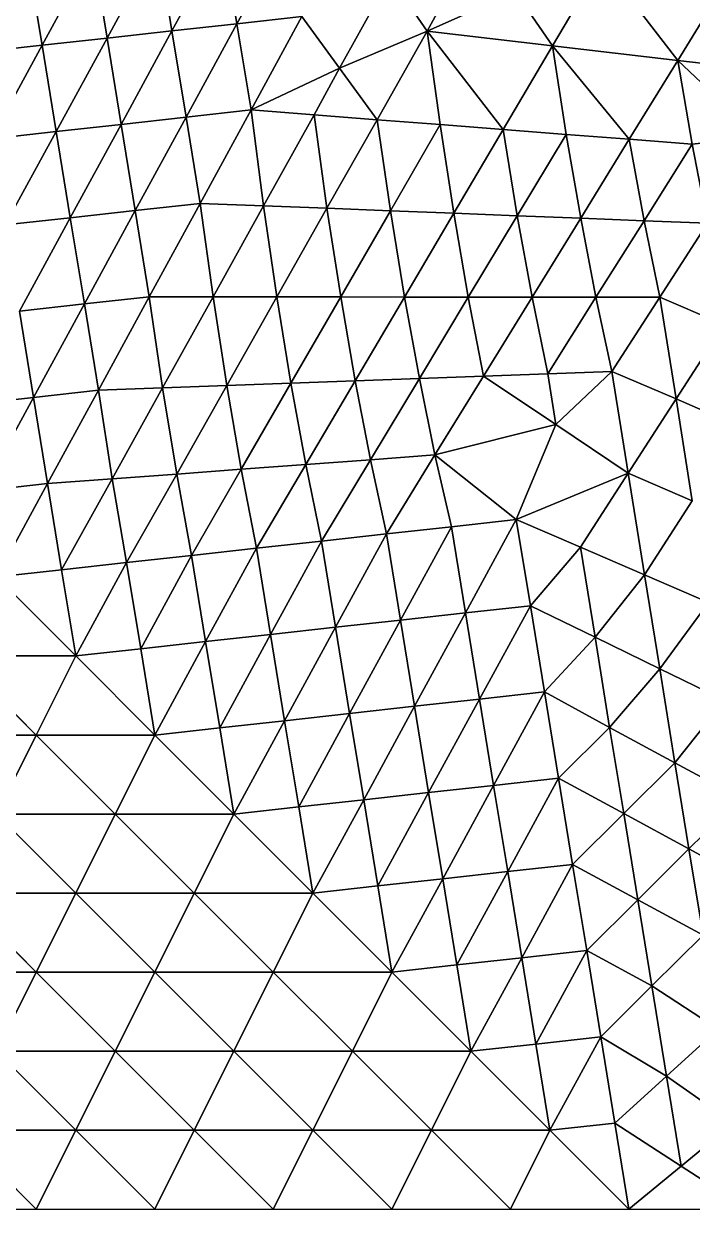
# Model space of a CAD drawing. Extents: x 100 to 350, y 100 to 150.
# Drawn here: x 263.03 to 276.25, y 100 to 123.44 of the extents above; entities that cross this region are included whole.
import ezdxf

# ---------------------------------------------------------------- set-up
doc = ezdxf.new("R2010")
doc.units = 0

msp = doc.modelspace()

# ---------------------------------------------------------------- linework, layer by layer
at = {"color": 1}
for p, q in [((267.249665, 123.435592), (268.255286, 125.281836)), ((268.255286, 125.281836), (267.249665, 123.435592)), ((265.687165, 124.998092), (264.681544, 123.151848)), ((264.681544, 123.151848), (265.687165, 124.998092)), ((265.965605, 123.29372), (265.687165, 124.998092)), ((265.687165, 124.998092), (265.965605, 123.29372)), ((265.965605, 123.29372), (266.971226, 125.139964)), ((266.971226, 125.139964), (265.965605, 123.29372)), ((266.971226, 125.139964), (267.249665, 123.435592)), ((267.249665, 123.435592), (266.971226, 125.139964)), ((271.011207, 123.288935), (272.016828, 125.135179)), ((272.016828, 125.135179), (271.011207, 123.288935)), ((263.397484, 123.009976), (263.119044, 124.714348)), ((263.119044, 124.714348), (263.397484, 123.009976)), ((263.397484, 123.009976), (264.403105, 124.85622)), ((264.403105, 124.85622), (263.397484, 123.009976)), ((264.681544, 123.151848), (264.403105, 124.85622)), ((264.403105, 124.85622), (264.681544, 123.151848)), ((274.464097, 124.655892), (273.488689, 123.000406)), ((273.488689, 123.000406), (274.464097, 124.655892)), ((274.464097, 124.655892), (275.966171, 122.711876)), ((275.966171, 122.711876), (274.464097, 124.655892)), ((269.277209, 122.557767), (270.275277, 124.356322)), ((270.275277, 124.356322), (269.277209, 122.557767)), ((270.275277, 124.356322), (271.011207, 123.288935)), ((271.011207, 123.288935), (270.275277, 124.356322)), ((275.966171, 122.711876), (276.926472, 124.271984)), ((276.926472, 124.271984), (275.966171, 122.711876)), ((272.752759, 124.067792), (271.011207, 123.288935)), ((271.011207, 123.288935), (272.752759, 124.067792)), ((273.488689, 123.000406), (272.752759, 124.067792)), ((272.752759, 124.067792), (273.488689, 123.000406)), ((268.533726, 123.577464), (267.249665, 123.435592)), ((267.249665, 123.435592), (268.533726, 123.577464)), ((267.528105, 121.73122), (268.533726, 123.577464)), ((268.533726, 123.577464), (267.528105, 121.73122)), ((268.533726, 123.577464), (269.277209, 122.557767)), ((269.277209, 122.557767), (268.533726, 123.577464)), ((265.965605, 123.29372), (264.681544, 123.151848)), ((264.681544, 123.151848), (265.965605, 123.29372)), ((265.965605, 123.29372), (264.959984, 121.447476)), ((264.959984, 121.447476), (265.965605, 123.29372)), ((267.249665, 123.435592), (265.965605, 123.29372)), ((265.965605, 123.29372), (267.249665, 123.435592)), ((266.244044, 121.589348), (265.965605, 123.29372)), ((265.965605, 123.29372), (266.244044, 121.589348)), ((267.249665, 123.435592), (266.244044, 121.589348)), ((266.244044, 121.589348), (267.249665, 123.435592)), ((267.249665, 123.435592), (267.528105, 121.73122)), ((267.528105, 121.73122), (267.249665, 123.435592)), ((271.011207, 123.288935), (269.277209, 122.557767)), ((269.277209, 122.557767), (271.011207, 123.288935)), ((271.011207, 123.288935), (270.020693, 121.53807)), ((270.020693, 121.53807), (271.011207, 123.288935)), ((271.266987, 121.441495), (271.011207, 123.288935)), ((271.011207, 123.288935), (273.488689, 123.000406)), ((273.488689, 123.000406), (271.011207, 123.288935)), ((271.011207, 123.288935), (272.513281, 121.344919)), ((272.513281, 121.344919), (271.011207, 123.288935)), ((271.011207, 123.288935), (271.266987, 121.441495)), ((264.681544, 123.151848), (263.397484, 123.009976)), ((263.397484, 123.009976), (264.681544, 123.151848)), ((263.675923, 121.305604), (264.681544, 123.151848)), ((264.681544, 123.151848), (263.675923, 121.305604)), ((264.681544, 123.151848), (264.959984, 121.447476)), ((264.959984, 121.447476), (264.681544, 123.151848)), ((262.113423, 122.868104), (263.397484, 123.009976)), ((263.397484, 123.009976), (262.113423, 122.868104)), ((263.397484, 123.009976), (262.391863, 121.163732)), ((262.391863, 121.163732), (263.397484, 123.009976)), ((263.675923, 121.305604), (263.397484, 123.009976)), ((263.397484, 123.009976), (263.675923, 121.305604)), ((273.488689, 123.000406), (272.513281, 121.344919)), ((272.513281, 121.344919), (273.488689, 123.000406)), ((273.759575, 121.248344), (273.488689, 123.000406)), ((273.488689, 123.000406), (275.966171, 122.711876)), ((275.966171, 122.711876), (273.488689, 123.000406)), ((273.488689, 123.000406), (275.005869, 121.151769)), ((275.005869, 121.151769), (273.488689, 123.000406)), ((273.488689, 123.000406), (273.759575, 121.248344)), ((275.005869, 121.151769), (275.966171, 122.711876)), ((275.966171, 122.711876), (275.005869, 121.151769)), ((275.966171, 122.711876), (278.443652, 122.423347)), ((278.443652, 122.423347), (275.966171, 122.711876)), ((275.966171, 122.711876), (277.554715, 121.206565)), ((277.554715, 121.206565), (275.966171, 122.711876)), ((275.966171, 122.711876), (276.252163, 121.055194)), ((276.252163, 121.055194), (275.966171, 122.711876)), ((269.277209, 122.557767), (267.528105, 121.73122)), ((267.528105, 121.73122), (269.277209, 122.557767)), ((268.774399, 121.634645), (269.277209, 122.557767)), ((269.277209, 122.557767), (268.774399, 121.634645)), ((269.277209, 122.557767), (270.020693, 121.53807)), ((270.020693, 121.53807), (269.277209, 122.557767)), ((266.244044, 121.589348), (267.528105, 121.73122)), ((267.528105, 121.73122), (266.244044, 121.589348)), ((267.528105, 121.73122), (266.522484, 119.884976)), ((266.522484, 119.884976), (267.528105, 121.73122)), ((267.776331, 119.83609), (267.528105, 121.73122)), ((267.528105, 121.73122), (268.774399, 121.634645)), ((268.774399, 121.634645), (267.528105, 121.73122)), ((267.528105, 121.73122), (267.776331, 119.83609)), ((263.675923, 121.305604), (264.959984, 121.447476)), ((264.959984, 121.447476), (263.675923, 121.305604)), ((264.959984, 121.447476), (263.954363, 119.601232)), ((263.954363, 119.601232), (264.959984, 121.447476)), ((264.959984, 121.447476), (266.244044, 121.589348)), ((266.244044, 121.589348), (264.959984, 121.447476)), ((264.959984, 121.447476), (265.238423, 119.743104)), ((265.238423, 119.743104), (264.959984, 121.447476)), ((265.238423, 119.743104), (266.244044, 121.589348)), ((266.244044, 121.589348), (265.238423, 119.743104)), ((266.244044, 121.589348), (266.522484, 119.884976)), ((266.522484, 119.884976), (266.244044, 121.589348)), ((267.776331, 119.83609), (268.774399, 121.634645)), ((268.774399, 121.634645), (267.776331, 119.83609)), ((269.030178, 119.787205), (268.774399, 121.634645)), ((268.774399, 121.634645), (270.020693, 121.53807)), ((268.774399, 121.634645), (269.030178, 119.787205)), ((270.020693, 121.53807), (268.774399, 121.634645)), ((270.020693, 121.53807), (269.030178, 119.787205)), ((269.030178, 119.787205), (270.020693, 121.53807)), ((270.020693, 121.53807), (271.266987, 121.441495)), ((271.266987, 121.441495), (270.020693, 121.53807)), ((270.020693, 121.53807), (270.284026, 119.738319)), ((270.284026, 119.738319), (270.020693, 121.53807)), ((270.284026, 119.738319), (271.266987, 121.441495)), ((271.266987, 121.441495), (270.284026, 119.738319)), ((271.537873, 119.689433), (271.266987, 121.441495)), ((271.266987, 121.441495), (272.513281, 121.344919)), ((271.266987, 121.441495), (271.537873, 119.689433)), ((272.513281, 121.344919), (271.266987, 121.441495)), ((262.391863, 121.163732), (263.675923, 121.305604)), ((263.675923, 121.305604), (262.391863, 121.163732)), ((263.675923, 121.305604), (262.670302, 119.45936)), ((262.670302, 119.45936), (263.675923, 121.305604)), ((263.954363, 119.601232), (263.675923, 121.305604)), ((263.675923, 121.305604), (263.954363, 119.601232)), ((272.513281, 121.344919), (271.537873, 119.689433)), ((271.537873, 119.689433), (272.513281, 121.344919)), ((272.791721, 119.640547), (272.513281, 121.344919)), ((272.513281, 121.344919), (273.759575, 121.248344)), ((273.759575, 121.248344), (272.513281, 121.344919)), ((272.513281, 121.344919), (272.791721, 119.640547)), ((272.791721, 119.640547), (273.759575, 121.248344)), ((273.759575, 121.248344), (272.791721, 119.640547)), ((274.045568, 119.591662), (273.759575, 121.248344)), ((273.759575, 121.248344), (275.005869, 121.151769)), ((273.759575, 121.248344), (274.045568, 119.591662)), ((275.005869, 121.151769), (273.759575, 121.248344)), ((277.554715, 121.206565), (276.252163, 121.055194)), ((276.252163, 121.055194), (277.554715, 121.206565)), ((275.005869, 121.151769), (274.045568, 119.591662)), ((274.045568, 119.591662), (275.005869, 121.151769)), ((275.299415, 119.542776), (275.005869, 121.151769)), ((276.252163, 121.055194), (275.005869, 121.151769)), ((275.005869, 121.151769), (275.299415, 119.542776)), ((275.005869, 121.151769), (276.252163, 121.055194)), ((276.252163, 121.055194), (275.299415, 119.542776)), ((275.299415, 119.542776), (276.252163, 121.055194)), ((276.252163, 121.055194), (276.553263, 119.49389)), ((276.553263, 119.49389), (276.252163, 121.055194)), ((265.238423, 119.743104), (266.522484, 119.884976)), ((266.522484, 119.884976), (265.238423, 119.743104)), ((265.516863, 118.038732), (266.522484, 119.884976)), ((266.522484, 119.884976), (265.516863, 118.038732)), ((266.522484, 119.884976), (267.776331, 119.83609)), ((267.776331, 119.83609), (266.522484, 119.884976)), ((266.522484, 119.884976), (266.778263, 118.037536)), ((266.778263, 118.037536), (266.522484, 119.884976)), ((266.778263, 118.037536), (267.776331, 119.83609)), ((267.776331, 119.83609), (266.778263, 118.037536)), ((268.039664, 118.03634), (267.776331, 119.83609)), ((267.776331, 119.83609), (269.030178, 119.787205)), ((267.776331, 119.83609), (268.039664, 118.03634)), ((269.030178, 119.787205), (267.776331, 119.83609)), ((269.030178, 119.787205), (268.039664, 118.03634)), ((268.039664, 118.03634), (269.030178, 119.787205)), ((269.301065, 118.035143), (269.030178, 119.787205)), ((270.284026, 119.738319), (269.030178, 119.787205)), ((269.030178, 119.787205), (269.301065, 118.035143)), ((269.030178, 119.787205), (270.284026, 119.738319)), ((263.954363, 119.601232), (262.670302, 119.45936)), ((262.670302, 119.45936), (263.954363, 119.601232)), ((263.954363, 119.601232), (262.948742, 117.754988)), ((262.948742, 117.754988), (263.954363, 119.601232)), ((263.954363, 119.601232), (265.238423, 119.743104)), ((265.238423, 119.743104), (263.954363, 119.601232)), ((264.232802, 117.89686), (263.954363, 119.601232)), ((263.954363, 119.601232), (264.232802, 117.89686)), ((264.232802, 117.89686), (265.238423, 119.743104)), ((265.238423, 119.743104), (264.232802, 117.89686)), ((265.238423, 119.743104), (265.516863, 118.038732)), ((265.516863, 118.038732), (265.238423, 119.743104)), ((270.284026, 119.738319), (269.301065, 118.035143)), ((269.301065, 118.035143), (270.284026, 119.738319)), ((270.284026, 119.738319), (270.562465, 118.033947)), ((271.537873, 119.689433), (270.284026, 119.738319)), ((270.284026, 119.738319), (271.537873, 119.689433)), ((270.562465, 118.033947), (270.284026, 119.738319)), ((270.562465, 118.033947), (271.537873, 119.689433)), ((271.537873, 119.689433), (270.562465, 118.033947)), ((271.537873, 119.689433), (272.791721, 119.640547)), ((272.791721, 119.640547), (271.537873, 119.689433)), ((271.537873, 119.689433), (271.823866, 118.032751)), ((271.823866, 118.032751), (271.537873, 119.689433)), ((272.791721, 119.640547), (271.823866, 118.032751)), ((271.823866, 118.032751), (272.791721, 119.640547)), ((273.085267, 118.031554), (272.791721, 119.640547)), ((272.791721, 119.640547), (274.045568, 119.591662)), ((272.791721, 119.640547), (273.085267, 118.031554)), ((274.045568, 119.591662), (272.791721, 119.640547)), ((274.045568, 119.591662), (273.085267, 118.031554)), ((273.085267, 118.031554), (274.045568, 119.591662)), ((274.045568, 119.591662), (275.299415, 119.542776)), ((275.299415, 119.542776), (274.045568, 119.591662)), ((274.045568, 119.591662), (274.346667, 118.030358)), ((274.346667, 118.030358), (274.045568, 119.591662)), ((274.346667, 118.030358), (275.299415, 119.542776)), ((275.299415, 119.542776), (274.346667, 118.030358)), ((275.608068, 118.029162), (275.299415, 119.542776)), ((275.299415, 119.542776), (276.553263, 119.49389)), ((275.299415, 119.542776), (275.608068, 118.029162)), ((276.553263, 119.49389), (275.299415, 119.542776)), ((276.553263, 119.49389), (275.608068, 118.029162)), ((275.608068, 118.029162), (276.553263, 119.49389)), ((262.948742, 117.754988), (264.232802, 117.89686)), ((264.232802, 117.89686), (262.948742, 117.754988)), ((263.227181, 116.050616), (264.232802, 117.89686)), ((264.232802, 117.89686), (263.227181, 116.050616)), ((264.232802, 117.89686), (265.516863, 118.038732)), ((265.516863, 118.038732), (264.232802, 117.89686)), ((264.232802, 117.89686), (264.511242, 116.192488)), ((264.511242, 116.192488), (264.232802, 117.89686)), ((264.511242, 116.192488), (265.516863, 118.038732)), ((265.516863, 118.038732), (264.511242, 116.192488)), ((265.780196, 116.238981), (265.516863, 118.038732)), ((266.778263, 118.037536), (265.516863, 118.038732)), ((265.516863, 118.038732), (265.780196, 116.238981)), ((265.516863, 118.038732), (266.778263, 118.037536)), ((266.778263, 118.037536), (265.780196, 116.238981)), ((265.780196, 116.238981), (266.778263, 118.037536)), ((267.04915, 116.285474), (266.778263, 118.037536)), ((266.778263, 118.037536), (267.04915, 116.285474)), ((268.039664, 118.03634), (266.778263, 118.037536)), ((266.778263, 118.037536), (268.039664, 118.03634)), ((267.04915, 116.285474), (268.039664, 118.03634)), ((268.039664, 118.03634), (267.04915, 116.285474)), ((268.318104, 116.331968), (268.039664, 118.03634)), ((269.301065, 118.035143), (268.039664, 118.03634)), ((268.039664, 118.03634), (268.318104, 116.331968)), ((268.039664, 118.03634), (269.301065, 118.035143)), ((269.301065, 118.035143), (268.318104, 116.331968)), ((268.318104, 116.331968), (269.301065, 118.035143)), ((269.301065, 118.035143), (269.587058, 116.378461)), ((270.562465, 118.033947), (269.301065, 118.035143)), ((269.301065, 118.035143), (270.562465, 118.033947)), ((269.587058, 116.378461), (269.301065, 118.035143)), ((269.587058, 116.378461), (270.562465, 118.033947)), ((270.562465, 118.033947), (269.587058, 116.378461)), ((270.856011, 116.424954), (270.562465, 118.033947)), ((271.823866, 118.032751), (270.562465, 118.033947)), ((270.562465, 118.033947), (270.856011, 116.424954)), ((270.562465, 118.033947), (271.823866, 118.032751)), ((271.823866, 118.032751), (270.856011, 116.424954)), ((270.856011, 116.424954), (271.823866, 118.032751)), ((271.823866, 118.032751), (272.124965, 116.471447)), ((273.085267, 118.031554), (271.823866, 118.032751)), ((271.823866, 118.032751), (273.085267, 118.031554)), ((272.124965, 116.471447), (271.823866, 118.032751)), ((272.124965, 116.471447), (273.085267, 118.031554)), ((273.085267, 118.031554), (272.124965, 116.471447)), ((273.393919, 116.51794), (273.085267, 118.031554)), ((274.346667, 118.030358), (273.085267, 118.031554)), ((273.085267, 118.031554), (273.393919, 116.51794)), ((273.085267, 118.031554), (274.346667, 118.030358)), ((274.346667, 118.030358), (273.393919, 116.51794)), ((273.393919, 116.51794), (274.346667, 118.030358)), ((274.346667, 118.030358), (274.662873, 116.564433)), ((275.608068, 118.029162), (274.346667, 118.030358)), ((274.346667, 118.030358), (275.608068, 118.029162)), ((274.662873, 116.564433), (274.346667, 118.030358)), ((274.662873, 116.564433), (275.608068, 118.029162)), ((275.608068, 118.029162), (274.662873, 116.564433)), ((275.608068, 118.029162), (276.875433, 117.483247)), ((276.875433, 117.483247), (275.608068, 118.029162)), ((275.608068, 118.029162), (275.930238, 116.018518)), ((275.930238, 116.018518), (275.608068, 118.029162)), ((262.948742, 117.754988), (263.227181, 116.050616)), ((263.227181, 116.050616), (262.948742, 117.754988)), ((275.930238, 116.018518), (276.875433, 117.483247)), ((276.875433, 117.483247), (275.930238, 116.018518)), ((272.124965, 116.471447), (273.393919, 116.51794)), ((273.393919, 116.51794), (272.124965, 116.471447)), ((273.393919, 116.51794), (274.662873, 116.564433)), ((274.662873, 116.564433), (273.393919, 116.51794)), ((273.555004, 115.512618), (273.393919, 116.51794)), ((273.393919, 116.51794), (273.555004, 115.512618)), ((274.662873, 116.564433), (273.555004, 115.512618)), ((273.555004, 115.512618), (274.662873, 116.564433)), ((274.985043, 114.55379), (274.662873, 116.564433)), ((275.930238, 116.018518), (274.662873, 116.564433)), ((274.662873, 116.564433), (274.985043, 114.55379)), ((274.662873, 116.564433), (275.930238, 116.018518)), ((267.04915, 116.285474), (265.780196, 116.238981)), ((265.780196, 116.238981), (267.04915, 116.285474)), ((267.04915, 116.285474), (266.058635, 114.534609)), ((266.058635, 114.534609), (267.04915, 116.285474)), ((267.04915, 116.285474), (268.318104, 116.331968)), ((268.318104, 116.331968), (267.04915, 116.285474)), ((267.335143, 114.628792), (267.04915, 116.285474)), ((267.04915, 116.285474), (267.335143, 114.628792)), ((267.335143, 114.628792), (268.318104, 116.331968)), ((268.318104, 116.331968), (267.335143, 114.628792)), ((268.318104, 116.331968), (269.587058, 116.378461)), ((269.587058, 116.378461), (268.318104, 116.331968)), ((268.61165, 114.722974), (268.318104, 116.331968)), ((268.318104, 116.331968), (268.61165, 114.722974)), ((269.587058, 116.378461), (268.61165, 114.722974)), ((268.61165, 114.722974), (269.587058, 116.378461)), ((269.587058, 116.378461), (270.856011, 116.424954)), ((270.856011, 116.424954), (269.587058, 116.378461)), ((269.888157, 114.817157), (269.587058, 116.378461)), ((269.587058, 116.378461), (269.888157, 114.817157)), ((269.888157, 114.817157), (270.856011, 116.424954)), ((270.856011, 116.424954), (269.888157, 114.817157)), ((270.856011, 116.424954), (272.124965, 116.471447)), ((272.124965, 116.471447), (270.856011, 116.424954)), ((271.164664, 114.91134), (270.856011, 116.424954)), ((270.856011, 116.424954), (271.164664, 114.91134)), ((272.124965, 116.471447), (271.164664, 114.91134)), ((271.164664, 114.91134), (272.124965, 116.471447)), ((273.555004, 115.512618), (272.124965, 116.471447)), ((272.124965, 116.471447), (273.555004, 115.512618)), ((261.943121, 115.908744), (263.227181, 116.050616)), ((263.227181, 116.050616), (261.943121, 115.908744)), ((262.22156, 114.204372), (263.227181, 116.050616)), ((263.227181, 116.050616), (262.22156, 114.204372)), ((263.227181, 116.050616), (264.511242, 116.192488)), ((264.511242, 116.192488), (263.227181, 116.050616)), ((263.505621, 114.346244), (263.227181, 116.050616)), ((263.227181, 116.050616), (263.505621, 114.346244)), ((263.505621, 114.346244), (264.511242, 116.192488)), ((264.511242, 116.192488), (263.505621, 114.346244)), ((265.780196, 116.238981), (264.511242, 116.192488)), ((264.511242, 116.192488), (265.780196, 116.238981)), ((264.782128, 114.440427), (264.511242, 116.192488)), ((264.511242, 116.192488), (264.782128, 114.440427)), ((265.780196, 116.238981), (264.782128, 114.440427)), ((264.782128, 114.440427), (265.780196, 116.238981)), ((265.780196, 116.238981), (266.058635, 114.534609)), ((266.058635, 114.534609), (265.780196, 116.238981)), ((274.985043, 114.55379), (275.930238, 116.018518)), ((275.930238, 116.018518), (274.985043, 114.55379)), ((275.930238, 116.018518), (276.252408, 114.007875)), ((277.197602, 115.472604), (275.930238, 116.018518)), ((275.930238, 116.018518), (277.197602, 115.472604)), ((276.252408, 114.007875), (275.930238, 116.018518)), ((273.555004, 115.512618), (271.164664, 114.91134)), ((271.164664, 114.91134), (273.555004, 115.512618)), ((273.555004, 115.512618), (272.772484, 113.634976)), ((272.772484, 113.634976), (273.555004, 115.512618)), ((274.985043, 114.55379), (273.555004, 115.512618)), ((273.555004, 115.512618), (274.985043, 114.55379)), ((269.888157, 114.817157), (271.164664, 114.91134)), ((271.164664, 114.91134), (269.888157, 114.817157)), ((271.164664, 114.91134), (270.204363, 113.351232)), ((270.204363, 113.351232), (271.164664, 114.91134)), ((271.488423, 113.493104), (271.164664, 114.91134)), ((271.164664, 114.91134), (272.772484, 113.634976)), ((272.772484, 113.634976), (271.164664, 114.91134)), ((271.164664, 114.91134), (271.488423, 113.493104)), ((266.058635, 114.534609), (267.335143, 114.628792)), ((267.335143, 114.628792), (266.058635, 114.534609)), ((266.352181, 112.925616), (267.335143, 114.628792)), ((267.335143, 114.628792), (266.352181, 112.925616)), ((267.335143, 114.628792), (268.61165, 114.722974)), ((268.61165, 114.722974), (267.335143, 114.628792)), ((267.636242, 113.067488), (267.335143, 114.628792)), ((267.335143, 114.628792), (267.636242, 113.067488)), ((268.61165, 114.722974), (267.636242, 113.067488)), ((267.636242, 113.067488), (268.61165, 114.722974)), ((268.61165, 114.722974), (269.888157, 114.817157)), ((269.888157, 114.817157), (268.61165, 114.722974)), ((268.920302, 113.20936), (268.61165, 114.722974)), ((268.61165, 114.722974), (268.920302, 113.20936)), ((268.920302, 113.20936), (269.888157, 114.817157)), ((269.888157, 114.817157), (268.920302, 113.20936)), ((270.204363, 113.351232), (269.888157, 114.817157)), ((269.888157, 114.817157), (270.204363, 113.351232)), ((264.782128, 114.440427), (263.505621, 114.346244)), ((263.505621, 114.346244), (264.782128, 114.440427)), ((264.782128, 114.440427), (263.78406, 112.641872)), ((263.78406, 112.641872), (264.782128, 114.440427)), ((266.058635, 114.534609), (264.782128, 114.440427)), ((264.782128, 114.440427), (266.058635, 114.534609)), ((265.068121, 112.783744), (264.782128, 114.440427)), ((264.782128, 114.440427), (265.068121, 112.783744)), ((265.068121, 112.783744), (266.058635, 114.534609)), ((266.058635, 114.534609), (265.068121, 112.783744)), ((266.058635, 114.534609), (266.352181, 112.925616)), ((266.352181, 112.925616), (266.058635, 114.534609)), ((274.985043, 114.55379), (272.772484, 113.634976)), ((272.772484, 113.634976), (274.985043, 114.55379)), ((274.039848, 113.089061), (274.985043, 114.55379)), ((274.985043, 114.55379), (274.039848, 113.089061)), ((275.307213, 112.543147), (274.985043, 114.55379)), ((276.252408, 114.007875), (274.985043, 114.55379)), ((274.985043, 114.55379), (275.307213, 112.543147)), ((274.985043, 114.55379), (276.252408, 114.007875)), ((262.22156, 114.204372), (263.505621, 114.346244)), ((263.505621, 114.346244), (262.22156, 114.204372)), ((262.5, 112.5), (263.505621, 114.346244)), ((263.505621, 114.346244), (262.5, 112.5)), ((263.78406, 112.641872), (263.505621, 114.346244)), ((263.505621, 114.346244), (263.78406, 112.641872)), ((276.252408, 114.007875), (275.307213, 112.543147)), ((275.307213, 112.543147), (276.252408, 114.007875)), ((270.204363, 113.351232), (271.488423, 113.493104)), ((271.488423, 113.493104), (270.204363, 113.351232)), ((270.482802, 111.64686), (271.488423, 113.493104)), ((271.488423, 113.493104), (270.482802, 111.64686)), ((271.488423, 113.493104), (272.772484, 113.634976)), ((272.772484, 113.634976), (271.488423, 113.493104)), ((271.488423, 113.493104), (271.766863, 111.788732)), ((271.766863, 111.788732), (271.488423, 113.493104)), ((272.772484, 113.634976), (271.766863, 111.788732)), ((271.766863, 111.788732), (272.772484, 113.634976)), ((272.772484, 113.634976), (274.039848, 113.089061)), ((273.050923, 111.930604), (272.772484, 113.634976)), ((274.039848, 113.089061), (272.772484, 113.634976)), ((272.772484, 113.634976), (273.050923, 111.930604)), ((267.636242, 113.067488), (268.920302, 113.20936)), ((268.920302, 113.20936), (267.636242, 113.067488)), ((267.914681, 111.363116), (268.920302, 113.20936)), ((268.920302, 113.20936), (267.914681, 111.363116)), ((268.920302, 113.20936), (270.204363, 113.351232)), ((270.204363, 113.351232), (268.920302, 113.20936)), ((268.920302, 113.20936), (269.198742, 111.504988)), ((269.198742, 111.504988), (268.920302, 113.20936)), ((270.204363, 113.351232), (269.198742, 111.504988)), ((269.198742, 111.504988), (270.204363, 113.351232)), ((270.204363, 113.351232), (270.482802, 111.64686)), ((270.482802, 111.64686), (270.204363, 113.351232)), ((267.636242, 113.067488), (266.352181, 112.925616)), ((266.352181, 112.925616), (267.636242, 113.067488)), ((267.636242, 113.067488), (266.630621, 111.221244)), ((266.630621, 111.221244), (267.636242, 113.067488)), ((267.914681, 111.363116), (267.636242, 113.067488)), ((267.636242, 113.067488), (267.914681, 111.363116)), ((273.050923, 111.930604), (274.039848, 113.089061)), ((274.039848, 113.089061), (273.050923, 111.930604)), ((274.039848, 113.089061), (274.32922, 111.308122)), ((275.307213, 112.543147), (274.039848, 113.089061)), ((274.039848, 113.089061), (275.307213, 112.543147)), ((274.32922, 111.308122), (274.039848, 113.089061)), ((265.068121, 112.783744), (263.78406, 112.641872)), ((263.78406, 112.641872), (265.068121, 112.783744)), ((265.068121, 112.783744), (264.0625, 110.9375)), ((264.0625, 110.9375), (265.068121, 112.783744)), ((266.352181, 112.925616), (265.068121, 112.783744)), ((265.068121, 112.783744), (266.352181, 112.925616)), ((265.34656, 111.079372), (265.068121, 112.783744)), ((265.068121, 112.783744), (265.34656, 111.079372)), ((266.352181, 112.925616), (265.34656, 111.079372)), ((265.34656, 111.079372), (266.352181, 112.925616)), ((266.352181, 112.925616), (266.630621, 111.221244)), ((266.630621, 111.221244), (266.352181, 112.925616)), ((263.78406, 112.641872), (262.5, 112.5)), ((262.5, 112.5), (263.78406, 112.641872)), ((263.78406, 112.641872), (264.0625, 110.9375)), ((264.0625, 110.9375), (263.78406, 112.641872)), ((275.307213, 112.543147), (274.32922, 111.308122)), ((274.32922, 111.308122), (275.307213, 112.543147)), ((275.307213, 112.543147), (276.574577, 111.997232)), ((275.607517, 110.685639), (275.307213, 112.543147)), ((276.574577, 111.997232), (275.307213, 112.543147)), ((275.307213, 112.543147), (275.607517, 110.685639)), ((273.050923, 111.930604), (271.766863, 111.788732)), ((271.766863, 111.788732), (273.050923, 111.930604)), ((272.045302, 110.08436), (273.050923, 111.930604)), ((273.050923, 111.930604), (272.045302, 110.08436)), ((273.329363, 110.226232), (273.050923, 111.930604)), ((274.32922, 111.308122), (273.050923, 111.930604)), ((273.050923, 111.930604), (273.329363, 110.226232)), ((273.050923, 111.930604), (274.32922, 111.308122)), ((275.607517, 110.685639), (276.574577, 111.997232)), ((276.574577, 111.997232), (275.607517, 110.685639)), ((269.198742, 111.504988), (270.482802, 111.64686)), ((270.482802, 111.64686), (269.198742, 111.504988)), ((269.477181, 109.800616), (270.482802, 111.64686)), ((270.482802, 111.64686), (269.477181, 109.800616)), ((270.482802, 111.64686), (271.766863, 111.788732)), ((271.766863, 111.788732), (270.482802, 111.64686)), ((270.761242, 109.942488), (270.482802, 111.64686)), ((270.482802, 111.64686), (270.761242, 109.942488)), ((271.766863, 111.788732), (270.761242, 109.942488)), ((270.761242, 109.942488), (271.766863, 111.788732)), ((271.766863, 111.788732), (272.045302, 110.08436)), ((272.045302, 110.08436), (271.766863, 111.788732)), ((266.630621, 111.221244), (267.914681, 111.363116)), ((267.914681, 111.363116), (266.630621, 111.221244)), ((267.914681, 111.363116), (266.90906, 109.516872)), ((266.90906, 109.516872), (267.914681, 111.363116)), ((267.914681, 111.363116), (269.198742, 111.504988)), ((269.198742, 111.504988), (267.914681, 111.363116)), ((268.193121, 109.658744), (267.914681, 111.363116)), ((267.914681, 111.363116), (268.193121, 109.658744)), ((269.198742, 111.504988), (268.193121, 109.658744)), ((268.193121, 109.658744), (269.198742, 111.504988)), ((269.477181, 109.800616), (269.198742, 111.504988)), ((269.198742, 111.504988), (269.477181, 109.800616)), ((265.34656, 111.079372), (266.630621, 111.221244)), ((266.630621, 111.221244), (265.34656, 111.079372)), ((265.625, 109.375), (266.630621, 111.221244)), ((266.630621, 111.221244), (265.625, 109.375)), ((266.630621, 111.221244), (266.90906, 109.516872)), ((266.90906, 109.516872), (266.630621, 111.221244)), ((274.32922, 111.308122), (273.329363, 110.226232)), ((273.329363, 110.226232), (274.32922, 111.308122)), ((274.32922, 111.308122), (274.618592, 109.527182)), ((275.607517, 110.685639), (274.32922, 111.308122)), ((274.618592, 109.527182), (274.32922, 111.308122)), ((274.32922, 111.308122), (275.607517, 110.685639)), ((261.71875, 110.9375), (263.28125, 109.375)), ((264.0625, 110.9375), (261.71875, 110.9375)), ((261.71875, 110.9375), (264.0625, 110.9375)), ((263.28125, 109.375), (261.71875, 110.9375)), ((263.28125, 109.375), (264.0625, 110.9375)), ((264.0625, 110.9375), (263.28125, 109.375)), ((264.0625, 110.9375), (265.34656, 111.079372)), ((265.34656, 111.079372), (264.0625, 110.9375)), ((265.625, 109.375), (265.34656, 111.079372)), ((265.34656, 111.079372), (265.625, 109.375)), ((274.618592, 109.527182), (275.607517, 110.685639)), ((275.607517, 110.685639), (274.618592, 109.527182)), ((275.907822, 108.828131), (275.607517, 110.685639)), ((276.885815, 110.063156), (275.607517, 110.685639)), ((275.607517, 110.685639), (275.907822, 108.828131)), ((275.607517, 110.685639), (276.885815, 110.063156)), ((273.329363, 110.226232), (272.045302, 110.08436)), ((272.045302, 110.08436), (273.329363, 110.226232)), ((272.323742, 108.379988), (273.329363, 110.226232)), ((273.329363, 110.226232), (272.323742, 108.379988)), ((273.329363, 110.226232), (274.618592, 109.527182)), ((273.607802, 108.52186), (273.329363, 110.226232)), ((274.618592, 109.527182), (273.329363, 110.226232)), ((273.329363, 110.226232), (273.607802, 108.52186)), ((269.477181, 109.800616), (270.761242, 109.942488)), ((270.761242, 109.942488), (269.477181, 109.800616)), ((270.761242, 109.942488), (269.755621, 108.096244)), ((269.755621, 108.096244), (270.761242, 109.942488)), ((272.045302, 110.08436), (270.761242, 109.942488)), ((270.761242, 109.942488), (272.045302, 110.08436)), ((271.039681, 108.238116), (270.761242, 109.942488)), ((270.761242, 109.942488), (271.039681, 108.238116)), ((271.039681, 108.238116), (272.045302, 110.08436)), ((272.045302, 110.08436), (271.039681, 108.238116)), ((272.045302, 110.08436), (272.323742, 108.379988)), ((272.323742, 108.379988), (272.045302, 110.08436)), ((276.885815, 110.063156), (275.907822, 108.828131)), ((275.907822, 108.828131), (276.885815, 110.063156)), ((268.193121, 109.658744), (269.477181, 109.800616)), ((269.477181, 109.800616), (268.193121, 109.658744)), ((268.47156, 107.954372), (269.477181, 109.800616)), ((269.477181, 109.800616), (268.47156, 107.954372)), ((269.755621, 108.096244), (269.477181, 109.800616)), ((269.477181, 109.800616), (269.755621, 108.096244)), ((266.90906, 109.516872), (265.625, 109.375)), ((265.625, 109.375), (266.90906, 109.516872)), ((268.193121, 109.658744), (266.90906, 109.516872)), ((266.90906, 109.516872), (268.193121, 109.658744)), ((266.90906, 109.516872), (267.1875, 107.8125)), ((267.1875, 107.8125), (266.90906, 109.516872)), ((268.193121, 109.658744), (267.1875, 107.8125)), ((267.1875, 107.8125), (268.193121, 109.658744)), ((268.47156, 107.954372), (268.193121, 109.658744)), ((268.193121, 109.658744), (268.47156, 107.954372)), ((273.607802, 108.52186), (274.618592, 109.527182)), ((274.618592, 109.527182), (273.607802, 108.52186)), ((274.618592, 109.527182), (275.907822, 108.828131)), ((274.897032, 107.82281), (274.618592, 109.527182)), ((275.907822, 108.828131), (274.618592, 109.527182)), ((274.618592, 109.527182), (274.897032, 107.82281)), ((260.9375, 109.375), (263.28125, 109.375)), ((263.28125, 109.375), (260.9375, 109.375)), ((263.28125, 109.375), (262.5, 107.8125)), ((262.5, 107.8125), (263.28125, 109.375)), ((265.625, 109.375), (263.28125, 109.375)), ((263.28125, 109.375), (264.84375, 107.8125)), ((263.28125, 109.375), (265.625, 109.375)), ((264.84375, 107.8125), (263.28125, 109.375)), ((264.84375, 107.8125), (265.625, 109.375)), ((265.625, 109.375), (264.84375, 107.8125)), ((274.897032, 107.82281), (275.907822, 108.828131)), ((275.907822, 108.828131), (274.897032, 107.82281)), ((275.907822, 108.828131), (277.197052, 108.129081)), ((277.197052, 108.129081), (275.907822, 108.828131)), ((275.907822, 108.828131), (276.186262, 107.123759)), ((276.186262, 107.123759), (275.907822, 108.828131)), ((273.607802, 108.52186), (272.323742, 108.379988)), ((272.323742, 108.379988), (273.607802, 108.52186)), ((272.602181, 106.675616), (273.607802, 108.52186)), ((273.607802, 108.52186), (272.602181, 106.675616)), ((274.897032, 107.82281), (273.607802, 108.52186)), ((273.607802, 108.52186), (273.886242, 106.817488)), ((273.607802, 108.52186), (274.897032, 107.82281)), ((273.886242, 106.817488), (273.607802, 108.52186)), ((271.039681, 108.238116), (272.323742, 108.379988)), ((272.323742, 108.379988), (271.039681, 108.238116)), ((272.323742, 108.379988), (271.318121, 106.533744)), ((271.318121, 106.533744), (272.323742, 108.379988)), ((272.323742, 108.379988), (272.602181, 106.675616)), ((272.602181, 106.675616), (272.323742, 108.379988)), ((268.47156, 107.954372), (269.755621, 108.096244)), ((269.755621, 108.096244), (268.47156, 107.954372)), ((268.75, 106.25), (269.755621, 108.096244)), ((269.755621, 108.096244), (268.75, 106.25)), ((269.755621, 108.096244), (271.039681, 108.238116)), ((271.039681, 108.238116), (269.755621, 108.096244)), ((269.755621, 108.096244), (270.03406, 106.391872)), ((270.03406, 106.391872), (269.755621, 108.096244)), ((271.039681, 108.238116), (270.03406, 106.391872)), ((270.03406, 106.391872), (271.039681, 108.238116)), ((271.318121, 106.533744), (271.039681, 108.238116)), ((271.039681, 108.238116), (271.318121, 106.533744)), ((276.186262, 107.123759), (277.197052, 108.129081)), ((277.197052, 108.129081), (276.186262, 107.123759)), ((264.0625, 106.25), (262.5, 107.8125)), ((262.5, 107.8125), (264.84375, 107.8125)), ((262.5, 107.8125), (264.0625, 106.25)), ((264.84375, 107.8125), (262.5, 107.8125)), ((264.84375, 107.8125), (264.0625, 106.25)), ((264.0625, 106.25), (264.84375, 107.8125)), ((264.84375, 107.8125), (266.40625, 106.25)), ((267.1875, 107.8125), (264.84375, 107.8125)), ((264.84375, 107.8125), (267.1875, 107.8125)), ((266.40625, 106.25), (264.84375, 107.8125)), ((266.40625, 106.25), (267.1875, 107.8125)), ((267.1875, 107.8125), (266.40625, 106.25)), ((267.1875, 107.8125), (268.47156, 107.954372)), ((268.47156, 107.954372), (267.1875, 107.8125)), ((268.75, 106.25), (268.47156, 107.954372)), ((268.47156, 107.954372), (268.75, 106.25)), ((273.886242, 106.817488), (274.897032, 107.82281)), ((274.897032, 107.82281), (273.886242, 106.817488)), ((276.186262, 107.123759), (274.897032, 107.82281)), ((274.897032, 107.82281), (275.175472, 106.118438)), ((275.175472, 106.118438), (274.897032, 107.82281)), ((274.897032, 107.82281), (276.186262, 107.123759)), ((276.186262, 107.123759), (275.175472, 106.118438)), ((275.175472, 106.118438), (276.186262, 107.123759)), ((276.464701, 105.419387), (276.186262, 107.123759)), ((277.475491, 106.424709), (276.186262, 107.123759)), ((276.186262, 107.123759), (276.464701, 105.419387)), ((276.186262, 107.123759), (277.475491, 106.424709)), ((271.318121, 106.533744), (272.602181, 106.675616)), ((272.602181, 106.675616), (271.318121, 106.533744)), ((271.59656, 104.829372), (272.602181, 106.675616)), ((272.602181, 106.675616), (271.59656, 104.829372)), ((272.602181, 106.675616), (273.886242, 106.817488)), ((273.886242, 106.817488), (272.602181, 106.675616)), ((272.880621, 104.971244), (272.602181, 106.675616)), ((272.602181, 106.675616), (272.880621, 104.971244)), ((273.886242, 106.817488), (272.880621, 104.971244)), ((272.880621, 104.971244), (273.886242, 106.817488)), ((274.164681, 105.113116), (273.886242, 106.817488)), ((273.886242, 106.817488), (275.175472, 106.118438)), ((275.175472, 106.118438), (273.886242, 106.817488)), ((273.886242, 106.817488), (274.164681, 105.113116)), ((271.318121, 106.533744), (270.03406, 106.391872)), ((270.03406, 106.391872), (271.318121, 106.533744)), ((271.318121, 106.533744), (270.3125, 104.6875)), ((270.3125, 104.6875), (271.318121, 106.533744)), ((271.59656, 104.829372), (271.318121, 106.533744)), ((271.318121, 106.533744), (271.59656, 104.829372)), ((261.71875, 106.25), (264.0625, 106.25)), ((264.0625, 106.25), (261.71875, 106.25)), ((261.71875, 106.25), (263.28125, 104.6875)), ((263.28125, 104.6875), (261.71875, 106.25)), ((264.0625, 106.25), (263.28125, 104.6875)), ((263.28125, 104.6875), (264.0625, 106.25)), ((265.625, 104.6875), (264.0625, 106.25)), ((264.0625, 106.25), (266.40625, 106.25)), ((266.40625, 106.25), (264.0625, 106.25)), ((264.0625, 106.25), (265.625, 104.6875)), ((266.40625, 106.25), (265.625, 104.6875)), ((265.625, 104.6875), (266.40625, 106.25)), ((268.75, 106.25), (266.40625, 106.25)), ((266.40625, 106.25), (267.96875, 104.6875)), ((266.40625, 106.25), (268.75, 106.25)), ((267.96875, 104.6875), (266.40625, 106.25)), ((268.75, 106.25), (267.96875, 104.6875)), ((267.96875, 104.6875), (268.75, 106.25)), ((270.03406, 106.391872), (268.75, 106.25)), ((268.75, 106.25), (270.03406, 106.391872)), ((270.03406, 106.391872), (270.3125, 104.6875)), ((270.3125, 104.6875), (270.03406, 106.391872)), ((275.175472, 106.118438), (274.164681, 105.113116)), ((274.164681, 105.113116), (275.175472, 106.118438)), ((275.175472, 106.118438), (276.464701, 105.419387)), ((275.175472, 106.118438), (275.453911, 104.414066)), ((276.464701, 105.419387), (275.175472, 106.118438)), ((275.453911, 104.414066), (275.175472, 106.118438)), ((276.464701, 105.419387), (275.453911, 104.414066)), ((275.453911, 104.414066), (276.464701, 105.419387)), ((272.880621, 104.971244), (274.164681, 105.113116)), ((274.164681, 105.113116), (272.880621, 104.971244)), ((273.15906, 103.266872), (274.164681, 105.113116)), ((274.164681, 105.113116), (273.15906, 103.266872)), ((275.453911, 104.414066), (274.164681, 105.113116)), ((274.164681, 105.113116), (274.443121, 103.408744)), ((274.164681, 105.113116), (275.453911, 104.414066)), ((274.443121, 103.408744), (274.164681, 105.113116)), ((270.3125, 104.6875), (271.59656, 104.829372)), ((271.59656, 104.829372), (270.3125, 104.6875)), ((271.59656, 104.829372), (272.880621, 104.971244)), ((272.880621, 104.971244), (271.59656, 104.829372)), ((271.875, 103.125), (271.59656, 104.829372)), ((271.59656, 104.829372), (271.875, 103.125)), ((272.880621, 104.971244), (271.875, 103.125)), ((271.875, 103.125), (272.880621, 104.971244)), ((273.15906, 103.266872), (272.880621, 104.971244)), ((272.880621, 104.971244), (273.15906, 103.266872)), ((263.28125, 104.6875), (260.9375, 104.6875)), ((260.9375, 104.6875), (263.28125, 104.6875)), ((262.5, 103.125), (263.28125, 104.6875)), ((263.28125, 104.6875), (262.5, 103.125)), ((265.625, 104.6875), (263.28125, 104.6875)), ((263.28125, 104.6875), (264.84375, 103.125)), ((263.28125, 104.6875), (265.625, 104.6875)), ((264.84375, 103.125), (263.28125, 104.6875)), ((264.84375, 103.125), (265.625, 104.6875)), ((265.625, 104.6875), (264.84375, 103.125)), ((267.1875, 103.125), (265.625, 104.6875)), ((265.625, 104.6875), (267.96875, 104.6875)), ((265.625, 104.6875), (267.1875, 103.125)), ((267.96875, 104.6875), (265.625, 104.6875)), ((267.96875, 104.6875), (267.1875, 103.125)), ((267.1875, 103.125), (267.96875, 104.6875)), ((267.96875, 104.6875), (269.53125, 103.125)), ((270.3125, 104.6875), (267.96875, 104.6875)), ((267.96875, 104.6875), (270.3125, 104.6875)), ((269.53125, 103.125), (267.96875, 104.6875)), ((269.53125, 103.125), (270.3125, 104.6875)), ((270.3125, 104.6875), (269.53125, 103.125)), ((275.453911, 104.414066), (274.443121, 103.408744)), ((274.443121, 103.408744), (275.453911, 104.414066)), ((275.453911, 104.414066), (276.765006, 103.56188)), ((275.743283, 102.633126), (275.453911, 104.414066)), ((276.765006, 103.56188), (275.453911, 104.414066)), ((275.453911, 104.414066), (275.743283, 102.633126)), ((273.15906, 103.266872), (274.443121, 103.408744)), ((274.443121, 103.408744), (273.15906, 103.266872)), ((274.443121, 103.408744), (273.4375, 101.5625)), ((273.4375, 101.5625), (274.443121, 103.408744)), ((275.743283, 102.633126), (274.443121, 103.408744)), ((274.443121, 103.408744), (274.72156, 101.704372)), ((274.72156, 101.704372), (274.443121, 103.408744)), ((274.443121, 103.408744), (275.743283, 102.633126)), ((275.743283, 102.633126), (276.765006, 103.56188)), ((276.765006, 103.56188), (275.743283, 102.633126)), ((264.0625, 101.5625), (262.5, 103.125)), ((262.5, 103.125), (264.84375, 103.125)), ((264.84375, 103.125), (262.5, 103.125)), ((262.5, 103.125), (264.0625, 101.5625)), ((264.84375, 103.125), (264.0625, 101.5625)), ((264.0625, 101.5625), (264.84375, 103.125)), ((264.84375, 103.125), (267.1875, 103.125)), ((267.1875, 103.125), (264.84375, 103.125)), ((264.84375, 103.125), (266.40625, 101.5625)), ((266.40625, 101.5625), (264.84375, 103.125)), ((267.1875, 103.125), (266.40625, 101.5625)), ((266.40625, 101.5625), (267.1875, 103.125)), ((268.75, 101.5625), (267.1875, 103.125)), ((267.1875, 103.125), (269.53125, 103.125)), ((269.53125, 103.125), (267.1875, 103.125)), ((267.1875, 103.125), (268.75, 101.5625)), ((269.53125, 103.125), (268.75, 101.5625)), ((268.75, 101.5625), (269.53125, 103.125)), ((271.875, 103.125), (269.53125, 103.125)), ((269.53125, 103.125), (271.09375, 101.5625)), ((269.53125, 103.125), (271.875, 103.125)), ((271.09375, 101.5625), (269.53125, 103.125)), ((271.09375, 101.5625), (271.875, 103.125)), ((271.875, 103.125), (271.09375, 101.5625)), ((271.875, 103.125), (273.15906, 103.266872)), ((273.15906, 103.266872), (271.875, 103.125)), ((273.4375, 101.5625), (273.15906, 103.266872)), ((273.15906, 103.266872), (273.4375, 101.5625)), ((274.72156, 101.704372), (275.743283, 102.633126)), ((275.743283, 102.633126), (274.72156, 101.704372)), ((276.032655, 100.852186), (275.743283, 102.633126)), ((277.06531, 101.704372), (275.743283, 102.633126)), ((275.743283, 102.633126), (276.032655, 100.852186)), ((275.743283, 102.633126), (277.06531, 101.704372)), ((263.28125, 100), (261.71875, 101.5625)), ((261.71875, 101.5625), (264.0625, 101.5625)), ((264.0625, 101.5625), (261.71875, 101.5625)), ((261.71875, 101.5625), (263.28125, 100)), ((264.0625, 101.5625), (263.28125, 100)), ((263.28125, 100), (264.0625, 101.5625)), ((265.625, 100), (264.0625, 101.5625)), ((264.0625, 101.5625), (266.40625, 101.5625)), ((264.0625, 101.5625), (265.625, 100)), ((266.40625, 101.5625), (264.0625, 101.5625)), ((266.40625, 101.5625), (265.625, 100)), ((265.625, 100), (266.40625, 101.5625)), ((268.75, 101.5625), (266.40625, 101.5625)), ((266.40625, 101.5625), (267.96875, 100)), ((266.40625, 101.5625), (268.75, 101.5625)), ((267.96875, 100), (266.40625, 101.5625)), ((267.96875, 100), (268.75, 101.5625)), ((268.75, 101.5625), (267.96875, 100)), ((270.3125, 100), (268.75, 101.5625)), ((268.75, 101.5625), (271.09375, 101.5625)), ((268.75, 101.5625), (270.3125, 100)), ((271.09375, 101.5625), (268.75, 101.5625)), ((271.09375, 101.5625), (270.3125, 100)), ((270.3125, 100), (271.09375, 101.5625)), ((271.09375, 101.5625), (272.65625, 100)), ((273.4375, 101.5625), (271.09375, 101.5625)), ((271.09375, 101.5625), (273.4375, 101.5625)), ((272.65625, 100), (271.09375, 101.5625)), ((272.65625, 100), (273.4375, 101.5625)), ((273.4375, 101.5625), (272.65625, 100)), ((273.4375, 101.5625), (274.72156, 101.704372)), ((274.72156, 101.704372), (273.4375, 101.5625)), ((274.72156, 101.704372), (276.032655, 100.852186)), ((275, 100), (274.72156, 101.704372)), ((276.032655, 100.852186), (274.72156, 101.704372)), ((274.72156, 101.704372), (275, 100)), ((277.06531, 101.704372), (276.032655, 100.852186)), ((276.032655, 100.852186), (277.06531, 101.704372)), ((276.032655, 100.852186), (275, 100)), ((275, 100), (276.032655, 100.852186)), ((276.032655, 100.852186), (277.34375, 100)), ((277.34375, 100), (276.032655, 100.852186))]:
    msp.add_line(p, q, dxfattribs=at)
at = {"color": 7}
for p, q in [((264.0625, 110.9375), (262.5, 112.5)), ((262.5, 112.5), (264.0625, 110.9375)), ((264.0625, 110.9375), (265.625, 109.375)), ((265.625, 109.375), (264.0625, 110.9375)), ((267.1875, 107.8125), (265.625, 109.375)), ((265.625, 109.375), (267.1875, 107.8125)), ((267.1875, 107.8125), (268.75, 106.25)), ((268.75, 106.25), (267.1875, 107.8125)), ((270.3125, 104.6875), (268.75, 106.25)), ((268.75, 106.25), (270.3125, 104.6875)), ((270.3125, 104.6875), (271.875, 103.125)), ((271.875, 103.125), (270.3125, 104.6875)), ((271.875, 103.125), (273.4375, 101.5625)), ((273.4375, 101.5625), (271.875, 103.125)), ((275, 100), (273.4375, 101.5625)), ((273.4375, 101.5625), (275, 100)), ((260.9375, 100), (263.28125, 100)), ((263.28125, 100), (265.625, 100)), ((265.625, 100), (267.96875, 100)), ((267.96875, 100), (270.3125, 100)), ((270.3125, 100), (272.65625, 100)), ((272.65625, 100), (275, 100)), ((275, 100), (277.34375, 100))]:
    msp.add_line(p, q, dxfattribs=at)

doc.saveas('drawing.dxf')
